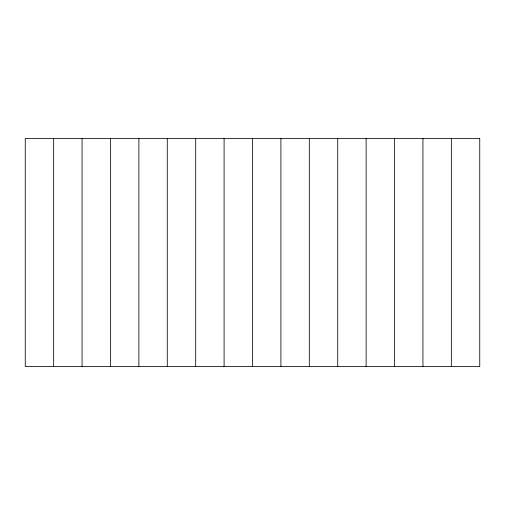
<?xml version="1.0" encoding="UTF-8"?>
<svg xmlns="http://www.w3.org/2000/svg" width="505" height="505" viewBox="0 0 505 505"><rect width="100%" height="100%" fill="white"/><g stroke="black" fill="none" stroke-linecap="round" stroke-linejoin="round"><path stroke-width="0.76" d="M451.344 138.427L451.344 366.573M422.938 138.427L422.938 366.573M394.531 138.427L394.531 366.573M366.125 138.427L366.125 366.573M337.719 138.427L337.719 366.573M309.312 138.427L309.312 366.573M280.906 138.427L280.906 366.573M252.5 138.427L252.5 366.573M224.094 138.427L224.094 366.573M195.688 138.427L195.688 366.573M167.281 138.427L167.281 366.573M138.875 138.427L138.875 366.573M110.469 138.427L110.469 366.573M82.062 138.427L82.062 366.573M53.656 138.427L53.656 366.573M479.75 138.427L25.25 138.427L25.25 366.573L479.75 366.573L479.75 138.427"/></g></svg>
